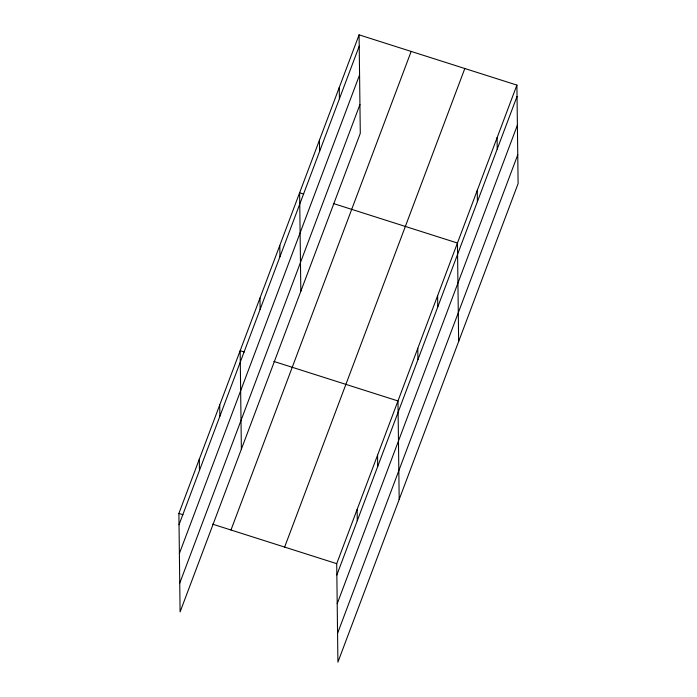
<?xml version="1.0" encoding="UTF-8"?>
<svg xmlns="http://www.w3.org/2000/svg" width="697" height="697" viewBox="0 0 697 697"><rect width="100%" height="100%" fill="white"/><g stroke="black" fill="none" stroke-linecap="round" stroke-linejoin="round"><path stroke-width="1.05" d="M359.086 34.85L360.288 133.336L180.096 611.905L178.894 513.419L359.086 34.85L516.904 85.095L518.106 183.581L337.914 662.15L336.712 563.664L516.904 85.095M179.033 524.728L359.225 46.159M179.382 553.496L359.574 74.927M179.748 583.136L359.94 104.567M230.977 529.999L411.169 51.43M284.629 547.084L464.821 68.515M336.851 574.973L517.043 96.404M337.2 603.741L517.392 125.172M337.557 633.381L517.758 154.812M303.709 194.08L299.623 192.781L300.825 291.259M333.323 203.507L457.441 243.026L458.643 341.513M244.246 352.002L240.16 350.704L241.362 449.19M273.86 361.438L397.978 400.949L399.181 499.435M178.894 513.419L182.98 514.717M212.594 524.153L336.712 563.664M497.083 137.736L497.222 149.045M477.262 190.377L477.401 201.686M437.62 295.667L437.76 306.968M417.799 348.308L417.93 359.617M377.556 455.193L377.687 466.493M357.134 509.429L357.273 520.729M339.265 87.491L339.404 98.8M319.444 140.132L319.583 151.441M279.802 245.422L279.941 256.723M259.981 298.063L260.12 309.372M219.738 404.94L219.877 416.248M199.316 459.184L199.455 470.484"/></g></svg>
